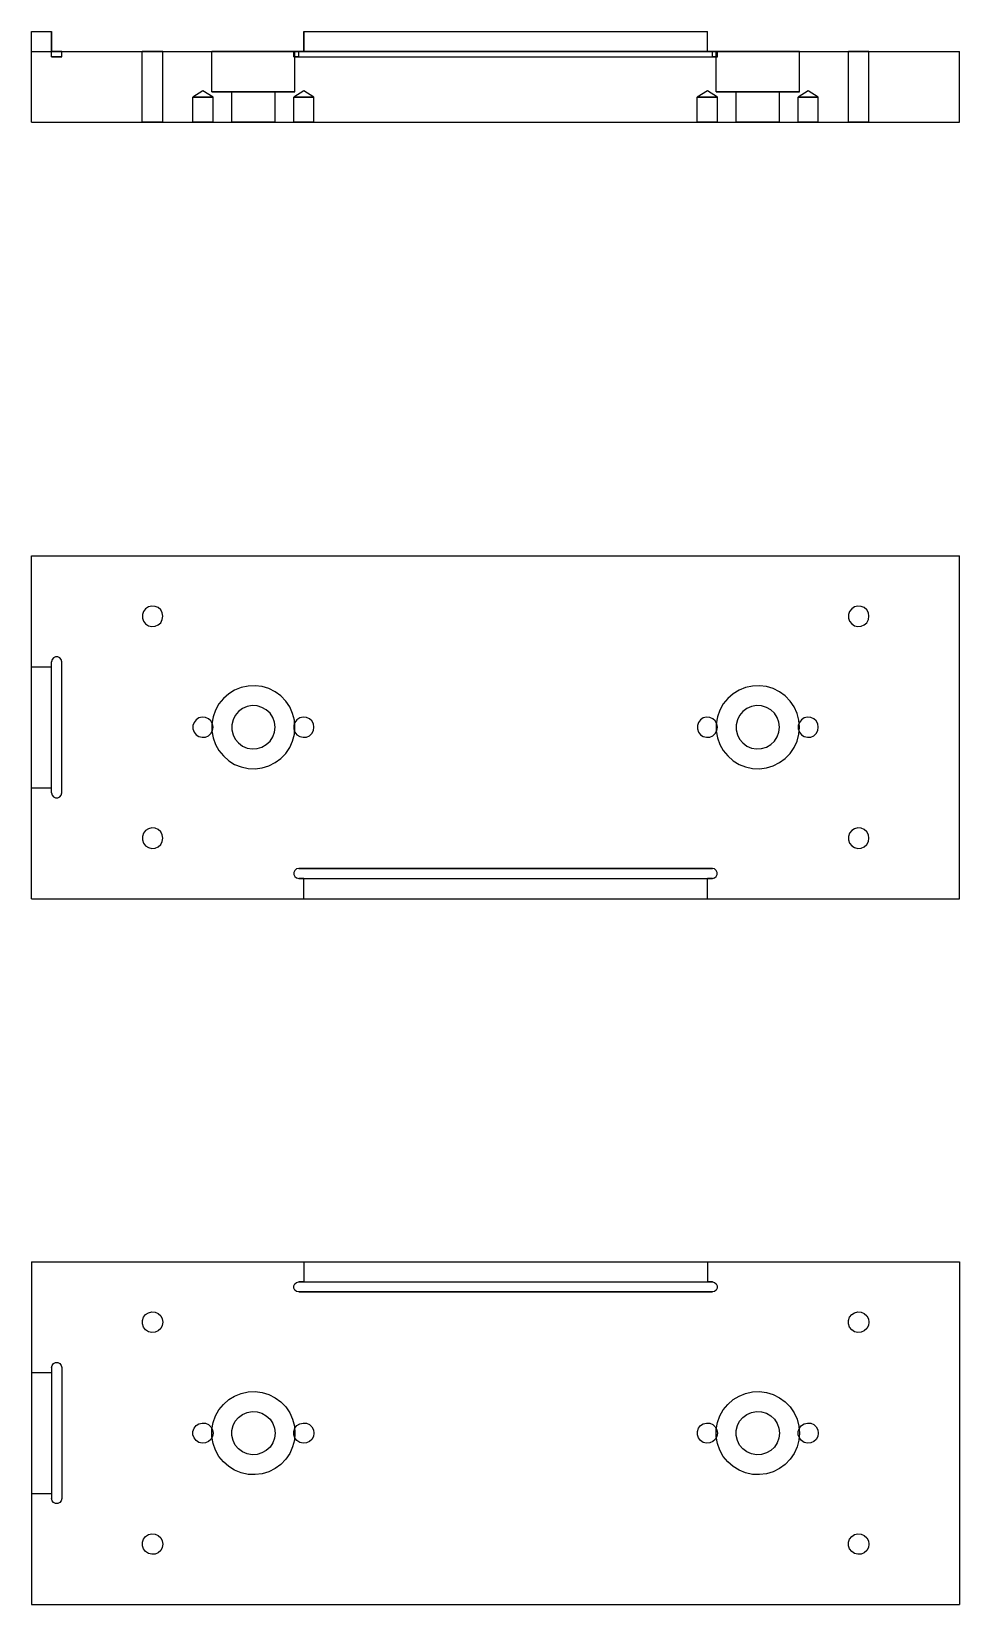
# Model space of a CAD drawing. Header units: millimetres. Extents: x -47 to 45, y -87 to 69.
import ezdxf

# ---------------------------------------------------------------- set-up
doc = ezdxf.new("R2010")
doc.units = ezdxf.units.MM
doc.layers.add('HIDDEN', color=7, linetype='Continuous')
doc.layers.add('VISIBLE', color=7, linetype='Continuous')

msp = doc.modelspace()

# ---------------------------------------------------------------- linework, layer by layer
at = {"layer": 'HIDDEN'}
for points in [[(-47, 67), (-47, 69)], [(-47, 69), (-45, 69)], [(-45, 69), (-45, 67)], [(-20, 69), (-20, 67)], [(-20, 69), (20, 69)], [(20, 67), (20, 69)], [(-47, 60), (-47, 67)], [(-47, 67), (45, 67)], [(-47, 67), (-45, 67)], [(-47, 67), (-45, 67)], [(-44, 67), (-44.01, 67), (-44.05, 67), (-44.11, 67), (-44.19, 67), (-44.28, 67), (-44.39, 67), (-44.5, 67), (-44.61, 67), (-44.72, 67), (-44.81, 67), (-44.89, 67), (-44.95, 67), (-44.99, 67), (-45, 67)], [(-45, 67), (-44.99, 67), (-44.95, 67), (-44.89, 67), (-44.81, 67), (-44.72, 67), (-44.61, 67), (-44.5, 67), (-44.39, 67), (-44.28, 67), (-44.19, 67), (-44.11, 67), (-44.05, 67), (-44.01, 67), (-44, 67)], [(-45, 66.5), (-45, 67)], [(-45, 66.5), (-45, 67)], [(-44, 66.5), (-44.01, 66.5), (-44.05, 66.5), (-44.11, 66.5), (-44.19, 66.5), (-44.28, 66.5), (-44.39, 66.5), (-44.5, 66.5), (-44.61, 66.5), (-44.72, 66.5), (-44.81, 66.5), (-44.89, 66.5), (-44.95, 66.5), (-44.99, 66.5), (-45, 66.5)], [(-45, 66.5), (-44.99, 66.5), (-44.95, 66.5), (-44.89, 66.5), (-44.81, 66.5), (-44.72, 66.5), (-44.61, 66.5), (-44.5, 66.5), (-44.39, 66.5), (-44.28, 66.5), (-44.19, 66.5), (-44.11, 66.5), (-44.05, 66.5), (-44.01, 66.5), (-44, 66.5)], [(-44, 66.5), (-44, 67)], [(-44, 66.5), (-44, 67)], [(-33.98, 67), (-34, 67), (-34.08, 67), (-34.2, 67), (-34.36, 67), (-34.56, 67), (-34.77, 67), (-35, 67), (-35.23, 67), (-35.44, 67), (-35.64, 67), (-35.8, 67), (-35.92, 67), (-36, 67), (-36.02, 67)], [(-36.02, 67), (-36, 67), (-35.92, 67), (-35.8, 67), (-35.64, 67), (-35.44, 67), (-35.23, 67), (-35, 67), (-34.77, 67), (-34.56, 67), (-34.36, 67), (-34.2, 67), (-34.08, 67), (-34, 67), (-33.98, 67)], [(-33.98, 67), (-34, 67), (-34.08, 67), (-34.2, 67), (-34.36, 67), (-34.56, 67), (-34.77, 67), (-35, 67), (-35.23, 67), (-35.44, 67), (-35.64, 67), (-35.8, 67), (-35.92, 67), (-36, 67), (-36.02, 67)], [(-36.02, 67), (-36, 67), (-35.92, 67), (-35.8, 67), (-35.64, 67), (-35.44, 67), (-35.23, 67), (-35, 67), (-34.77, 67), (-34.56, 67), (-34.36, 67), (-34.2, 67), (-34.08, 67), (-34, 67), (-33.98, 67)], [(-36.02, 60), (-36.02, 67)], [(-36.02, 60), (-36.02, 67)], [(-33.98, 60), (-33.98, 67)], [(-33.98, 60), (-33.98, 67)], [(-20.88, 67), (-20.98, 67), (-21.28, 67), (-21.77, 67), (-22.43, 67), (-23.21, 67), (-24.08, 67), (-25, 67), (-25.92, 67), (-26.79, 67), (-27.57, 67), (-28.23, 67), (-28.72, 67), (-29.02, 67), (-29.12, 67)], [(-29.12, 67), (-29.02, 67), (-28.72, 67), (-28.23, 67), (-27.57, 67), (-26.79, 67), (-25.92, 67), (-25, 67), (-24.08, 67), (-23.21, 67), (-22.43, 67), (-21.77, 67), (-21.28, 67), (-20.98, 67), (-20.88, 67)], [(-29.12, 63), (-29.12, 67)], [(-20.5, 67), (-20.56, 67), (-20.61, 67), (-20.67, 67), (-20.72, 67), (-20.77, 67), (-20.81, 67), (-20.85, 67), (-20.89, 67), (-20.92, 67), (-20.95, 67), (-20.97, 67), (-20.99, 67), (-21, 67), (-21, 67)], [(-21, 67), (-21, 67), (-20.99, 67), (-20.97, 67), (-20.95, 67), (-20.92, 67), (-20.89, 67), (-20.85, 67), (-20.81, 67), (-20.77, 67), (-20.72, 67), (-20.67, 67), (-20.61, 67), (-20.56, 67), (-20.5, 67)], [(-21, 66.5), (-21, 67)], [(-20.5, 66.5), (-20.56, 66.5), (-20.61, 66.5), (-20.67, 66.5), (-20.72, 66.5), (-20.77, 66.5), (-20.81, 66.5), (-20.85, 66.5), (-20.89, 66.5), (-20.92, 66.5), (-20.95, 66.5), (-20.97, 66.5), (-20.99, 66.5), (-21, 66.5), (-21, 66.5)], [(-21, 66.5), (-21, 66.5), (-20.99, 66.5), (-20.97, 66.5), (-20.95, 66.5), (-20.92, 66.5), (-20.89, 66.5), (-20.85, 66.5), (-20.81, 66.5), (-20.77, 66.5), (-20.72, 66.5), (-20.67, 66.5), (-20.61, 66.5), (-20.56, 66.5), (-20.5, 66.5)], [(-20.88, 63), (-20.88, 67)], [(-20, 67), (-20.5, 67)], [(-20.5, 66.5), (-20.5, 67)], [(-20.5, 66.5), (-20.5, 67)], [(-20.5, 66.5), (20.5, 66.5)], [(-20.5, 66.5), (20.5, 66.5)], [(20, 67), (-20, 67)], [(20.5, 67), (20, 67)], [(20.5, 67), (20.56, 67), (20.61, 67), (20.67, 67), (20.72, 67), (20.77, 67), (20.81, 67), (20.85, 67), (20.89, 67), (20.92, 67), (20.95, 67), (20.97, 67), (20.99, 67), (21, 67), (21, 67)], [(21, 67), (21, 67), (20.99, 67), (20.97, 67), (20.95, 67), (20.92, 67), (20.89, 67), (20.85, 67), (20.81, 67), (20.77, 67), (20.72, 67), (20.67, 67), (20.61, 67), (20.56, 67), (20.5, 67)], [(20.5, 66.5), (20.5, 67)], [(20.5, 66.5), (20.5, 67)], [(20.5, 66.5), (20.56, 66.5), (20.61, 66.5), (20.67, 66.5), (20.72, 66.5), (20.77, 66.5), (20.81, 66.5), (20.85, 66.5), (20.89, 66.5), (20.92, 66.5), (20.95, 66.5), (20.97, 66.5), (20.99, 66.5), (21, 66.5), (21, 66.5)], [(21, 66.5), (21, 66.5), (20.99, 66.5), (20.97, 66.5), (20.95, 66.5), (20.92, 66.5), (20.89, 66.5), (20.85, 66.5), (20.81, 66.5), (20.77, 66.5), (20.72, 66.5), (20.67, 66.5), (20.61, 66.5), (20.56, 66.5), (20.5, 66.5)], [(29.12, 67), (29.02, 67), (28.72, 67), (28.23, 67), (27.57, 67), (26.79, 67), (25.92, 67), (25, 67), (24.08, 67), (23.21, 67), (22.43, 67), (21.77, 67), (21.28, 67), (20.98, 67), (20.88, 67)], [(20.88, 67), (20.98, 67), (21.28, 67), (21.77, 67), (22.43, 67), (23.21, 67), (24.08, 67), (25, 67), (25.92, 67), (26.79, 67), (27.57, 67), (28.23, 67), (28.72, 67), (29.02, 67), (29.12, 67)], [(20.88, 63), (20.88, 67)], [(21, 66.5), (21, 67)], [(29.12, 63), (29.12, 67)], [(36.02, 67), (36, 67), (35.92, 67), (35.8, 67), (35.64, 67), (35.44, 67), (35.23, 67), (35, 67), (34.77, 67), (34.56, 67), (34.36, 67), (34.2, 67), (34.08, 67), (34, 67), (33.98, 67)], [(33.98, 67), (34, 67), (34.08, 67), (34.2, 67), (34.36, 67), (34.56, 67), (34.77, 67), (35, 67), (35.23, 67), (35.44, 67), (35.64, 67), (35.8, 67), (35.92, 67), (36, 67), (36.02, 67)], [(36.02, 67), (36, 67), (35.92, 67), (35.8, 67), (35.64, 67), (35.44, 67), (35.23, 67), (35, 67), (34.77, 67), (34.56, 67), (34.36, 67), (34.2, 67), (34.08, 67), (34, 67), (33.98, 67)], [(33.98, 67), (34, 67), (34.08, 67), (34.2, 67), (34.36, 67), (34.56, 67), (34.77, 67), (35, 67), (35.23, 67), (35.44, 67), (35.64, 67), (35.8, 67), (35.92, 67), (36, 67), (36.02, 67)], [(33.98, 60), (33.98, 67)], [(33.98, 60), (33.98, 67)], [(36.02, 60), (36.02, 67)], [(36.02, 60), (36.02, 67)], [(45, 60), (45, 67)], [(-30, 63.1), (-31, 62.5)], [(-29, 62.5), (-29.02, 62.5), (-29.09, 62.5), (-29.21, 62.5), (-29.37, 62.5), (-29.56, 62.5), (-29.78, 62.5), (-30, 62.5), (-30.22, 62.5), (-30.44, 62.5), (-30.63, 62.5), (-30.79, 62.5), (-30.91, 62.5), (-30.98, 62.5), (-31, 62.5)], [(-31, 62.5), (-30.98, 62.5), (-30.91, 62.5), (-30.79, 62.5), (-30.63, 62.5), (-30.44, 62.5), (-30.22, 62.5), (-30, 62.5), (-29.78, 62.5), (-29.56, 62.5), (-29.37, 62.5), (-29.21, 62.5), (-29.09, 62.5), (-29.02, 62.5), (-29, 62.5)], [(-31, 60), (-31, 62.5)], [(-29, 62.5), (-30, 63.1)], [(-20.88, 63), (-20.98, 63), (-21.28, 63), (-21.77, 63), (-22.43, 63), (-23.21, 63), (-24.08, 63), (-25, 63), (-25.92, 63), (-26.79, 63), (-27.57, 63), (-28.23, 63), (-28.72, 63), (-29.02, 63), (-29.12, 63)], [(-29.12, 63), (-29.02, 63), (-28.72, 63), (-28.23, 63), (-27.57, 63), (-26.79, 63), (-25.92, 63), (-25, 63), (-24.08, 63), (-23.21, 63), (-22.43, 63), (-21.77, 63), (-21.28, 63), (-20.98, 63), (-20.88, 63)], [(-29, 60), (-29, 62.5)], [(-22.85, 63), (-22.9, 63), (-23.06, 63), (-23.32, 63), (-23.66, 63), (-24.07, 63), (-24.52, 63), (-25, 63), (-25.48, 63), (-25.93, 63), (-26.34, 63), (-26.68, 63), (-26.94, 63), (-27.1, 63), (-27.15, 63)], [(-27.15, 63), (-27.1, 63), (-26.94, 63), (-26.68, 63), (-26.34, 63), (-25.93, 63), (-25.48, 63), (-25, 63), (-24.52, 63), (-24.07, 63), (-23.66, 63), (-23.32, 63), (-23.06, 63), (-22.9, 63), (-22.85, 63)], [(-27.15, 60), (-27.15, 63)], [(-22.85, 60), (-22.85, 63)], [(-20, 63.1), (-21, 62.5)], [(-19, 62.5), (-19.02, 62.5), (-19.09, 62.5), (-19.21, 62.5), (-19.37, 62.5), (-19.56, 62.5), (-19.78, 62.5), (-20, 62.5), (-20.22, 62.5), (-20.44, 62.5), (-20.63, 62.5), (-20.79, 62.5), (-20.91, 62.5), (-20.98, 62.5), (-21, 62.5)], [(-21, 62.5), (-20.98, 62.5), (-20.91, 62.5), (-20.79, 62.5), (-20.63, 62.5), (-20.44, 62.5), (-20.22, 62.5), (-20, 62.5), (-19.78, 62.5), (-19.56, 62.5), (-19.37, 62.5), (-19.21, 62.5), (-19.09, 62.5), (-19.02, 62.5), (-19, 62.5)], [(-21, 60), (-21, 62.5)], [(-19, 62.5), (-20, 63.1)], [(-19, 60), (-19, 62.5)], [(20, 63.1), (19, 62.5)], [(21, 62.5), (20.98, 62.5), (20.91, 62.5), (20.79, 62.5), (20.63, 62.5), (20.44, 62.5), (20.22, 62.5), (20, 62.5), (19.78, 62.5), (19.56, 62.5), (19.37, 62.5), (19.21, 62.5), (19.09, 62.5), (19.02, 62.5), (19, 62.5)], [(19, 62.5), (19.02, 62.5), (19.09, 62.5), (19.21, 62.5), (19.37, 62.5), (19.56, 62.5), (19.78, 62.5), (20, 62.5), (20.22, 62.5), (20.44, 62.5), (20.63, 62.5), (20.79, 62.5), (20.91, 62.5), (20.98, 62.5), (21, 62.5)], [(19, 60), (19, 62.5)], [(21, 62.5), (20, 63.1)], [(29.12, 63), (29.02, 63), (28.72, 63), (28.23, 63), (27.57, 63), (26.79, 63), (25.92, 63), (25, 63), (24.08, 63), (23.21, 63), (22.43, 63), (21.77, 63), (21.28, 63), (20.98, 63), (20.88, 63)], [(20.88, 63), (20.98, 63), (21.28, 63), (21.77, 63), (22.43, 63), (23.21, 63), (24.08, 63), (25, 63), (25.92, 63), (26.79, 63), (27.57, 63), (28.23, 63), (28.72, 63), (29.02, 63), (29.12, 63)], [(21, 60), (21, 62.5)], [(27.15, 63), (27.1, 63), (26.94, 63), (26.68, 63), (26.34, 63), (25.93, 63), (25.48, 63), (25, 63), (24.52, 63), (24.07, 63), (23.66, 63), (23.32, 63), (23.06, 63), (22.9, 63), (22.85, 63)], [(22.85, 63), (22.9, 63), (23.06, 63), (23.32, 63), (23.66, 63), (24.07, 63), (24.52, 63), (25, 63), (25.48, 63), (25.93, 63), (26.34, 63), (26.68, 63), (26.94, 63), (27.1, 63), (27.15, 63)], [(22.85, 60), (22.85, 63)], [(27.15, 60), (27.15, 63)], [(30, 63.1), (29, 62.5)], [(31, 62.5), (30.98, 62.5), (30.91, 62.5), (30.79, 62.5), (30.63, 62.5), (30.44, 62.5), (30.22, 62.5), (30, 62.5), (29.78, 62.5), (29.56, 62.5), (29.37, 62.5), (29.21, 62.5), (29.09, 62.5), (29.02, 62.5), (29, 62.5)], [(29, 62.5), (29.02, 62.5), (29.09, 62.5), (29.21, 62.5), (29.37, 62.5), (29.56, 62.5), (29.78, 62.5), (30, 62.5), (30.22, 62.5), (30.44, 62.5), (30.63, 62.5), (30.79, 62.5), (30.91, 62.5), (30.98, 62.5), (31, 62.5)], [(29, 60), (29, 62.5)], [(31, 62.5), (30, 63.1)], [(31, 60), (31, 62.5)], [(-47, 60), (45, 60)], [(-33.98, 60), (-34, 60), (-34.08, 60), (-34.2, 60), (-34.36, 60), (-34.56, 60), (-34.77, 60), (-35, 60), (-35.23, 60), (-35.44, 60), (-35.64, 60), (-35.8, 60), (-35.92, 60), (-36, 60), (-36.02, 60)], [(-36.02, 60), (-36, 60), (-35.92, 60), (-35.8, 60), (-35.64, 60), (-35.44, 60), (-35.23, 60), (-35, 60), (-34.77, 60), (-34.56, 60), (-34.36, 60), (-34.2, 60), (-34.08, 60), (-34, 60), (-33.98, 60)], [(-33.98, 60), (-34, 60), (-34.08, 60), (-34.2, 60), (-34.36, 60), (-34.56, 60), (-34.77, 60), (-35, 60), (-35.23, 60), (-35.44, 60), (-35.64, 60), (-35.8, 60), (-35.92, 60), (-36, 60), (-36.02, 60)], [(-36.02, 60), (-36, 60), (-35.92, 60), (-35.8, 60), (-35.64, 60), (-35.44, 60), (-35.23, 60), (-35, 60), (-34.77, 60), (-34.56, 60), (-34.36, 60), (-34.2, 60), (-34.08, 60), (-34, 60), (-33.98, 60)], [(-29, 60), (-29.02, 60), (-29.09, 60), (-29.21, 60), (-29.37, 60), (-29.56, 60), (-29.78, 60), (-30, 60), (-30.22, 60), (-30.44, 60), (-30.63, 60), (-30.79, 60), (-30.91, 60), (-30.98, 60), (-31, 60)], [(-31, 60), (-30.98, 60), (-30.91, 60), (-30.79, 60), (-30.63, 60), (-30.44, 60), (-30.22, 60), (-30, 60), (-29.78, 60), (-29.56, 60), (-29.37, 60), (-29.21, 60), (-29.09, 60), (-29.02, 60), (-29, 60)], [(-22.85, 60), (-22.9, 60), (-23.06, 60), (-23.32, 60), (-23.66, 60), (-24.07, 60), (-24.52, 60), (-25, 60), (-25.48, 60), (-25.93, 60), (-26.34, 60), (-26.68, 60), (-26.94, 60), (-27.1, 60), (-27.15, 60)], [(-27.15, 60), (-27.1, 60), (-26.94, 60), (-26.68, 60), (-26.34, 60), (-25.93, 60), (-25.48, 60), (-25, 60), (-24.52, 60), (-24.07, 60), (-23.66, 60), (-23.32, 60), (-23.06, 60), (-22.9, 60), (-22.85, 60)], [(-19, 60), (-19.02, 60), (-19.09, 60), (-19.21, 60), (-19.37, 60), (-19.56, 60), (-19.78, 60), (-20, 60), (-20.22, 60), (-20.44, 60), (-20.63, 60), (-20.79, 60), (-20.91, 60), (-20.98, 60), (-21, 60)], [(-21, 60), (-20.98, 60), (-20.91, 60), (-20.79, 60), (-20.63, 60), (-20.44, 60), (-20.22, 60), (-20, 60), (-19.78, 60), (-19.56, 60), (-19.37, 60), (-19.21, 60), (-19.09, 60), (-19.02, 60), (-19, 60)], [(21, 60), (20.98, 60), (20.91, 60), (20.79, 60), (20.63, 60), (20.44, 60), (20.22, 60), (20, 60), (19.78, 60), (19.56, 60), (19.37, 60), (19.21, 60), (19.09, 60), (19.02, 60), (19, 60)], [(19, 60), (19.02, 60), (19.09, 60), (19.21, 60), (19.37, 60), (19.56, 60), (19.78, 60), (20, 60), (20.22, 60), (20.44, 60), (20.63, 60), (20.79, 60), (20.91, 60), (20.98, 60), (21, 60)], [(27.15, 60), (27.1, 60), (26.94, 60), (26.68, 60), (26.34, 60), (25.93, 60), (25.48, 60), (25, 60), (24.52, 60), (24.07, 60), (23.66, 60), (23.32, 60), (23.06, 60), (22.9, 60), (22.85, 60)], [(22.85, 60), (22.9, 60), (23.06, 60), (23.32, 60), (23.66, 60), (24.07, 60), (24.52, 60), (25, 60), (25.48, 60), (25.93, 60), (26.34, 60), (26.68, 60), (26.94, 60), (27.1, 60), (27.15, 60)], [(31, 60), (30.98, 60), (30.91, 60), (30.79, 60), (30.63, 60), (30.44, 60), (30.22, 60), (30, 60), (29.78, 60), (29.56, 60), (29.37, 60), (29.21, 60), (29.09, 60), (29.02, 60), (29, 60)], [(29, 60), (29.02, 60), (29.09, 60), (29.21, 60), (29.37, 60), (29.56, 60), (29.78, 60), (30, 60), (30.22, 60), (30.44, 60), (30.63, 60), (30.79, 60), (30.91, 60), (30.98, 60), (31, 60)], [(36.02, 60), (36, 60), (35.92, 60), (35.8, 60), (35.64, 60), (35.44, 60), (35.23, 60), (35, 60), (34.77, 60), (34.56, 60), (34.36, 60), (34.2, 60), (34.08, 60), (34, 60), (33.98, 60)], [(33.98, 60), (34, 60), (34.08, 60), (34.2, 60), (34.36, 60), (34.56, 60), (34.77, 60), (35, 60), (35.23, 60), (35.44, 60), (35.64, 60), (35.8, 60), (35.92, 60), (36, 60), (36.02, 60)], [(36.02, 60), (36, 60), (35.92, 60), (35.8, 60), (35.64, 60), (35.44, 60), (35.23, 60), (35, 60), (34.77, 60), (34.56, 60), (34.36, 60), (34.2, 60), (34.08, 60), (34, 60), (33.98, 60)], [(33.98, 60), (34, 60), (34.08, 60), (34.2, 60), (34.36, 60), (34.56, 60), (34.77, 60), (35, 60), (35.23, 60), (35.44, 60), (35.64, 60), (35.8, 60), (35.92, 60), (36, 60), (36.02, 60)], [(-47, -17), (-47, 17)], [(-47, 17), (45, 17)], [(45, -17), (45, 17)], [(-33.98, 11), (-34.03, 11.33), (-34.19, 11.63), (-34.44, 11.86), (-34.75, 11.99), (-35.08, 12.02), (-35.41, 11.94), (-35.69, 11.75), (-35.9, 11.49), (-36.01, 11.17), (-36.01, 10.83), (-35.9, 10.51), (-35.69, 10.25), (-35.41, 10.06), (-35.08, 9.98), (-34.75, 10.01), (-34.44, 10.14), (-34.19, 10.37), (-34.03, 10.67), (-33.98, 11)], [(36.02, 11), (35.97, 11.33), (35.81, 11.63), (35.56, 11.86), (35.25, 11.99), (34.92, 12.02), (34.59, 11.94), (34.31, 11.75), (34.1, 11.49), (33.99, 11.17), (33.99, 10.83), (34.1, 10.51), (34.31, 10.25), (34.59, 10.06), (34.92, 9.98), (35.25, 10.01), (35.56, 10.14), (35.81, 10.37), (35.97, 10.67), (36.02, 11)], [(-44, 6.5), (-44.05, 6.72), (-44.19, 6.89), (-44.39, 6.99), (-44.61, 6.99), (-44.81, 6.89), (-44.95, 6.72), (-45, 6.5)], [(-45, -6.5), (-45, 6.5)], [(-44, -6.5), (-44, 6.5)], [(-47, 6), (-45, 6)], [(-20.88, 0), (-20.93, 0.7), (-21.11, 1.37), (-21.4, 2.01), (-21.79, 2.59), (-22.27, 3.1), (-22.84, 3.51), (-23.46, 3.83), (-24.13, 4.03), (-24.82, 4.12), (-25.52, 4.09), (-26.21, 3.94), (-26.86, 3.68), (-27.45, 3.32), (-27.98, 2.85), (-28.42, 2.31), (-28.76, 1.7), (-28.99, 1.04), (-29.11, 0.35), (-29.11, -0.35), (-28.99, -1.04), (-28.76, -1.7), (-28.42, -2.31), (-27.98, -2.85), (-27.45, -3.32), (-26.86, -3.68), (-26.21, -3.94), (-25.52, -4.09), (-24.82, -4.12), (-24.13, -4.03), (-23.46, -3.83), (-22.84, -3.51), (-22.27, -3.1), (-21.79, -2.59), (-21.4, -2.01), (-21.11, -1.37), (-20.93, -0.7), (-20.88, 0)], [(29.12, 0), (29.07, 0.7), (28.89, 1.37), (28.6, 2.01), (28.21, 2.59), (27.73, 3.1), (27.16, 3.51), (26.54, 3.83), (25.87, 4.03), (25.18, 4.12), (24.48, 4.09), (23.79, 3.94), (23.14, 3.68), (22.55, 3.32), (22.02, 2.85), (21.58, 2.31), (21.24, 1.7), (21.01, 1.04), (20.89, 0.35), (20.89, -0.35), (21.01, -1.04), (21.24, -1.7), (21.58, -2.31), (22.02, -2.85), (22.55, -3.32), (23.14, -3.68), (23.79, -3.94), (24.48, -4.09), (25.18, -4.12), (25.87, -4.03), (26.54, -3.83), (27.16, -3.51), (27.73, -3.1), (28.21, -2.59), (28.6, -2.01), (28.89, -1.37), (29.07, -0.7), (29.12, 0)], [(-22.85, 0), (-22.91, 0.5), (-23.08, 0.96), (-23.35, 1.38), (-23.72, 1.72), (-24.15, 1.97), (-24.63, 2.12), (-25.13, 2.15), (-25.62, 2.06), (-26.07, 1.86), (-26.48, 1.56), (-26.8, 1.18), (-27.02, 0.74), (-27.14, 0.25), (-27.14, -0.25), (-27.02, -0.74), (-26.8, -1.18), (-26.48, -1.56), (-26.07, -1.86), (-25.62, -2.06), (-25.13, -2.15), (-24.63, -2.12), (-24.15, -1.97), (-23.72, -1.72), (-23.35, -1.38), (-23.08, -0.96), (-22.91, -0.5), (-22.85, 0)], [(27.15, 0), (27.09, 0.5), (26.92, 0.96), (26.65, 1.38), (26.28, 1.72), (25.85, 1.97), (25.37, 2.12), (24.87, 2.15), (24.38, 2.06), (23.93, 1.86), (23.52, 1.56), (23.2, 1.18), (22.98, 0.74), (22.86, 0.25), (22.86, -0.25), (22.98, -0.74), (23.2, -1.18), (23.52, -1.56), (23.93, -1.86), (24.38, -2.06), (24.87, -2.15), (25.37, -2.12), (25.85, -1.97), (26.28, -1.72), (26.65, -1.38), (26.92, -0.96), (27.09, -0.5), (27.15, 0)], [(-29, 0), (-29.05, 0.33), (-29.21, 0.62), (-29.45, 0.84), (-29.75, 0.97), (-30.08, 1), (-30.4, 0.92), (-30.68, 0.74), (-30.88, 0.48), (-30.99, 0.17), (-30.99, -0.17), (-30.88, -0.48), (-30.68, -0.74), (-30.4, -0.92), (-30.08, -1), (-29.75, -0.97), (-29.45, -0.84), (-29.21, -0.62), (-29.05, -0.33), (-29, 0)], [(-29, 0), (-29.05, 0.33), (-29.21, 0.62), (-29.45, 0.84), (-29.75, 0.97), (-30.08, 1), (-30.4, 0.92), (-30.68, 0.74), (-30.88, 0.48), (-30.99, 0.17), (-30.99, -0.17), (-30.88, -0.48), (-30.68, -0.74), (-30.4, -0.92), (-30.08, -1), (-29.75, -0.97), (-29.45, -0.84), (-29.21, -0.62), (-29.05, -0.33), (-29, 0)], [(-19, 0), (-19.05, 0.33), (-19.21, 0.62), (-19.45, 0.84), (-19.75, 0.97), (-20.08, 1), (-20.4, 0.92), (-20.68, 0.74), (-20.88, 0.48), (-20.99, 0.17), (-20.99, -0.17), (-20.88, -0.48), (-20.68, -0.74), (-20.4, -0.92), (-20.08, -1), (-19.75, -0.97), (-19.45, -0.84), (-19.21, -0.62), (-19.05, -0.33), (-19, 0)], [(-19, 0), (-19.05, 0.33), (-19.21, 0.62), (-19.45, 0.84), (-19.75, 0.97), (-20.08, 1), (-20.4, 0.92), (-20.68, 0.74), (-20.88, 0.48), (-20.99, 0.17), (-20.99, -0.17), (-20.88, -0.48), (-20.68, -0.74), (-20.4, -0.92), (-20.08, -1), (-19.75, -0.97), (-19.45, -0.84), (-19.21, -0.62), (-19.05, -0.33), (-19, 0)], [(21, 0), (20.95, 0.33), (20.79, 0.62), (20.55, 0.84), (20.25, 0.97), (19.92, 1), (19.6, 0.92), (19.32, 0.74), (19.12, 0.48), (19.01, 0.17), (19.01, -0.17), (19.12, -0.48), (19.32, -0.74), (19.6, -0.92), (19.92, -1), (20.25, -0.97), (20.55, -0.84), (20.79, -0.62), (20.95, -0.33), (21, 0)], [(21, 0), (20.95, 0.33), (20.79, 0.62), (20.55, 0.84), (20.25, 0.97), (19.92, 1), (19.6, 0.92), (19.32, 0.74), (19.12, 0.48), (19.01, 0.17), (19.01, -0.17), (19.12, -0.48), (19.32, -0.74), (19.6, -0.92), (19.92, -1), (20.25, -0.97), (20.55, -0.84), (20.79, -0.62), (20.95, -0.33), (21, 0)], [(31, 0), (30.95, 0.33), (30.79, 0.62), (30.55, 0.84), (30.25, 0.97), (29.92, 1), (29.6, 0.92), (29.32, 0.74), (29.12, 0.48), (29.01, 0.17), (29.01, -0.17), (29.12, -0.48), (29.32, -0.74), (29.6, -0.92), (29.92, -1), (30.25, -0.97), (30.55, -0.84), (30.79, -0.62), (30.95, -0.33), (31, 0)], [(31, 0), (30.95, 0.33), (30.79, 0.62), (30.55, 0.84), (30.25, 0.97), (29.92, 1), (29.6, 0.92), (29.32, 0.74), (29.12, 0.48), (29.01, 0.17), (29.01, -0.17), (29.12, -0.48), (29.32, -0.74), (29.6, -0.92), (29.92, -1), (30.25, -0.97), (30.55, -0.84), (30.79, -0.62), (30.95, -0.33), (31, 0)], [(-47, -6), (-45, -6)], [(-45, -6.5), (-44.95, -6.72), (-44.81, -6.89), (-44.61, -6.99), (-44.39, -6.99), (-44.19, -6.89), (-44.05, -6.72), (-44, -6.5)], [(-33.98, -11), (-34.03, -10.67), (-34.19, -10.37), (-34.44, -10.14), (-34.75, -10.01), (-35.08, -9.98), (-35.41, -10.06), (-35.69, -10.25), (-35.9, -10.51), (-36.01, -10.83), (-36.01, -11.17), (-35.9, -11.49), (-35.69, -11.75), (-35.41, -11.94), (-35.08, -12.02), (-34.75, -11.99), (-34.44, -11.86), (-34.19, -11.63), (-34.03, -11.33), (-33.98, -11)], [(36.02, -11), (35.97, -10.67), (35.81, -10.37), (35.56, -10.14), (35.25, -10.01), (34.92, -9.98), (34.59, -10.06), (34.31, -10.25), (34.1, -10.51), (33.99, -10.83), (33.99, -11.17), (34.1, -11.49), (34.31, -11.75), (34.59, -11.94), (34.92, -12.02), (35.25, -11.99), (35.56, -11.86), (35.81, -11.63), (35.97, -11.33), (36.02, -11)], [(-20.5, -14), (-20.72, -14.05), (-20.89, -14.19), (-20.99, -14.39), (-20.99, -14.61), (-20.89, -14.81), (-20.72, -14.95), (-20.5, -15)], [(-20.5, -14), (20.5, -14)], [(20.5, -15), (20.72, -14.95), (20.89, -14.81), (20.99, -14.61), (20.99, -14.39), (20.89, -14.19), (20.72, -14.05), (20.5, -14)], [(-20.5, -15), (20.5, -15)], [(-20, -17), (-20, -15)], [(20, -17), (20, -15)], [(-47, -17), (45, -17)], [(-47, -53), (-47, -64)], [(-47, -53), (-20, -53)], [(-20, -53), (20, -53)], [(-20, -53), (-20, -55)], [(-20, -53), (-20, -55)], [(20, -53), (45, -53)], [(20, -53), (20, -55)], [(20, -53), (20, -55)], [(45, -53), (45, -87)], [(-20.5, -56), (-20.72, -55.95), (-20.89, -55.81), (-20.99, -55.61), (-20.99, -55.39), (-20.89, -55.19), (-20.72, -55.05), (-20.5, -55)], [(-20.5, -56), (-20.72, -55.95), (-20.89, -55.81), (-20.99, -55.61), (-20.99, -55.39), (-20.89, -55.19), (-20.72, -55.05), (-20.5, -55)], [(-20, -55), (-20.5, -55)], [(-20.5, -55), (20.5, -55)], [(20.5, -56), (-20.5, -56)], [(-20.5, -56), (20.5, -56)], [(-20, -55), (20, -55)], [(20.5, -55), (20, -55)], [(20.5, -55), (20.72, -55.05), (20.89, -55.19), (20.99, -55.39), (20.99, -55.61), (20.89, -55.81), (20.72, -55.95), (20.5, -56)], [(20.5, -55), (20.72, -55.05), (20.89, -55.19), (20.99, -55.39), (20.99, -55.61), (20.89, -55.81), (20.72, -55.95), (20.5, -56)], [(-33.98, -59), (-34.03, -59.33), (-34.19, -59.63), (-34.44, -59.86), (-34.75, -59.99), (-35.08, -60.02), (-35.41, -59.94), (-35.69, -59.75), (-35.9, -59.49), (-36.01, -59.17), (-36.01, -58.83), (-35.9, -58.51), (-35.69, -58.25), (-35.41, -58.06), (-35.08, -57.98), (-34.75, -58.01), (-34.44, -58.14), (-34.19, -58.37), (-34.03, -58.67), (-33.98, -59)], [(36.02, -59), (35.97, -59.33), (35.81, -59.63), (35.56, -59.86), (35.25, -59.99), (34.92, -60.02), (34.59, -59.94), (34.31, -59.75), (34.1, -59.49), (33.99, -59.17), (33.99, -58.83), (34.1, -58.51), (34.31, -58.25), (34.59, -58.06), (34.92, -57.98), (35.25, -58.01), (35.56, -58.14), (35.81, -58.37), (35.97, -58.67), (36.02, -59)], [(-45, -63.5), (-44.95, -63.28), (-44.81, -63.11), (-44.61, -63.01), (-44.39, -63.01), (-44.19, -63.11), (-44.05, -63.28), (-44, -63.5)], [(-45, -63.5), (-44.95, -63.28), (-44.81, -63.11), (-44.61, -63.01), (-44.39, -63.01), (-44.19, -63.11), (-44.05, -63.28), (-44, -63.5)], [(-45, -63.5), (-45, -64)], [(-45, -63.5), (-45, -76.5)], [(-44, -63.5), (-44, -76.5)], [(-44, -63.5), (-44, -76.5)], [(-47, -64), (-47, -76)], [(-47, -64), (-45, -64)], [(-47, -64), (-45, -64)], [(-45, -64), (-45, -76)], [(-20.88, -70), (-20.93, -70.7), (-21.11, -71.37), (-21.4, -72.01), (-21.79, -72.59), (-22.27, -73.1), (-22.84, -73.51), (-23.46, -73.83), (-24.13, -74.03), (-24.82, -74.12), (-25.52, -74.09), (-26.21, -73.94), (-26.86, -73.68), (-27.45, -73.32), (-27.98, -72.85), (-28.42, -72.31), (-28.76, -71.7), (-28.99, -71.04), (-29.11, -70.35), (-29.11, -69.65), (-28.99, -68.96), (-28.76, -68.3), (-28.42, -67.69), (-27.98, -67.15), (-27.45, -66.68), (-26.86, -66.32), (-26.21, -66.06), (-25.52, -65.91), (-24.82, -65.88), (-24.13, -65.97), (-23.46, -66.17), (-22.84, -66.49), (-22.27, -66.9), (-21.79, -67.41), (-21.4, -67.99), (-21.11, -68.63), (-20.93, -69.3), (-20.88, -70)], [(-20.88, -70), (-20.93, -70.7), (-21.11, -71.37), (-21.4, -72.01), (-21.79, -72.59), (-22.27, -73.1), (-22.84, -73.51), (-23.46, -73.83), (-24.13, -74.03), (-24.82, -74.12), (-25.52, -74.09), (-26.21, -73.94), (-26.86, -73.68), (-27.45, -73.32), (-27.98, -72.85), (-28.42, -72.31), (-28.76, -71.7), (-28.99, -71.04), (-29.11, -70.35), (-29.11, -69.65), (-28.99, -68.96), (-28.76, -68.3), (-28.42, -67.69), (-27.98, -67.15), (-27.45, -66.68), (-26.86, -66.32), (-26.21, -66.06), (-25.52, -65.91), (-24.82, -65.88), (-24.13, -65.97), (-23.46, -66.17), (-22.84, -66.49), (-22.27, -66.9), (-21.79, -67.41), (-21.4, -67.99), (-21.11, -68.63), (-20.93, -69.3), (-20.88, -70)], [(29.12, -70), (29.07, -70.7), (28.89, -71.37), (28.6, -72.01), (28.21, -72.59), (27.73, -73.1), (27.16, -73.51), (26.54, -73.83), (25.87, -74.03), (25.18, -74.12), (24.48, -74.09), (23.79, -73.94), (23.14, -73.68), (22.55, -73.32), (22.02, -72.85), (21.58, -72.31), (21.24, -71.7), (21.01, -71.04), (20.89, -70.35), (20.89, -69.65), (21.01, -68.96), (21.24, -68.3), (21.58, -67.69), (22.02, -67.15), (22.55, -66.68), (23.14, -66.32), (23.79, -66.06), (24.48, -65.91), (25.18, -65.88), (25.87, -65.97), (26.54, -66.17), (27.16, -66.49), (27.73, -66.9), (28.21, -67.41), (28.6, -67.99), (28.89, -68.63), (29.07, -69.3), (29.12, -70)], [(29.12, -70), (29.07, -70.7), (28.89, -71.37), (28.6, -72.01), (28.21, -72.59), (27.73, -73.1), (27.16, -73.51), (26.54, -73.83), (25.87, -74.03), (25.18, -74.12), (24.48, -74.09), (23.79, -73.94), (23.14, -73.68), (22.55, -73.32), (22.02, -72.85), (21.58, -72.31), (21.24, -71.7), (21.01, -71.04), (20.89, -70.35), (20.89, -69.65), (21.01, -68.96), (21.24, -68.3), (21.58, -67.69), (22.02, -67.15), (22.55, -66.68), (23.14, -66.32), (23.79, -66.06), (24.48, -65.91), (25.18, -65.88), (25.87, -65.97), (26.54, -66.17), (27.16, -66.49), (27.73, -66.9), (28.21, -67.41), (28.6, -67.99), (28.89, -68.63), (29.07, -69.3), (29.12, -70)], [(-22.85, -70), (-22.91, -70.5), (-23.08, -70.96), (-23.35, -71.38), (-23.72, -71.72), (-24.15, -71.97), (-24.63, -72.12), (-25.13, -72.15), (-25.62, -72.06), (-26.07, -71.86), (-26.48, -71.56), (-26.8, -71.18), (-27.02, -70.74), (-27.14, -70.25), (-27.14, -69.75), (-27.02, -69.26), (-26.8, -68.82), (-26.48, -68.44), (-26.07, -68.14), (-25.62, -67.94), (-25.13, -67.85), (-24.63, -67.88), (-24.15, -68.03), (-23.72, -68.28), (-23.35, -68.62), (-23.08, -69.04), (-22.91, -69.5), (-22.85, -70)], [(27.15, -70), (27.09, -70.5), (26.92, -70.96), (26.65, -71.38), (26.28, -71.72), (25.85, -71.97), (25.37, -72.12), (24.87, -72.15), (24.38, -72.06), (23.93, -71.86), (23.52, -71.56), (23.2, -71.18), (22.98, -70.74), (22.86, -70.25), (22.86, -69.75), (22.98, -69.26), (23.2, -68.82), (23.52, -68.44), (23.93, -68.14), (24.38, -67.94), (24.87, -67.85), (25.37, -67.88), (25.85, -68.03), (26.28, -68.28), (26.65, -68.62), (26.92, -69.04), (27.09, -69.5), (27.15, -70)], [(-29, -70), (-29.05, -70.33), (-29.21, -70.62), (-29.45, -70.84), (-29.75, -70.97), (-30.08, -71), (-30.4, -70.92), (-30.68, -70.74), (-30.88, -70.48), (-30.99, -70.17), (-30.99, -69.83), (-30.88, -69.52), (-30.68, -69.26), (-30.4, -69.08), (-30.08, -69), (-29.75, -69.03), (-29.45, -69.16), (-29.21, -69.38), (-29.05, -69.67), (-29, -70)], [(-19, -70), (-19.05, -70.33), (-19.21, -70.62), (-19.45, -70.84), (-19.75, -70.97), (-20.08, -71), (-20.4, -70.92), (-20.68, -70.74), (-20.88, -70.48), (-20.99, -70.17), (-20.99, -69.83), (-20.88, -69.52), (-20.68, -69.26), (-20.4, -69.08), (-20.08, -69), (-19.75, -69.03), (-19.45, -69.16), (-19.21, -69.38), (-19.05, -69.67), (-19, -70)], [(21, -70), (20.95, -70.33), (20.79, -70.62), (20.55, -70.84), (20.25, -70.97), (19.92, -71), (19.6, -70.92), (19.32, -70.74), (19.12, -70.48), (19.01, -70.17), (19.01, -69.83), (19.12, -69.52), (19.32, -69.26), (19.6, -69.08), (19.92, -69), (20.25, -69.03), (20.55, -69.16), (20.79, -69.38), (20.95, -69.67), (21, -70)], [(31, -70), (30.95, -70.33), (30.79, -70.62), (30.55, -70.84), (30.25, -70.97), (29.92, -71), (29.6, -70.92), (29.32, -70.74), (29.12, -70.48), (29.01, -70.17), (29.01, -69.83), (29.12, -69.52), (29.32, -69.26), (29.6, -69.08), (29.92, -69), (30.25, -69.03), (30.55, -69.16), (30.79, -69.38), (30.95, -69.67), (31, -70)], [(-47, -76), (-47, -87)], [(-47, -76), (-45, -76)], [(-47, -76), (-45, -76)], [(-45, -76), (-45, -76.5)], [(-44, -76.5), (-44.05, -76.72), (-44.19, -76.89), (-44.39, -76.99), (-44.61, -76.99), (-44.81, -76.89), (-44.95, -76.72), (-45, -76.5)], [(-44, -76.5), (-44.05, -76.72), (-44.19, -76.89), (-44.39, -76.99), (-44.61, -76.99), (-44.81, -76.89), (-44.95, -76.72), (-45, -76.5)], [(-33.98, -81), (-34.03, -81.33), (-34.19, -81.63), (-34.44, -81.86), (-34.75, -81.99), (-35.08, -82.02), (-35.41, -81.94), (-35.69, -81.75), (-35.9, -81.49), (-36.01, -81.17), (-36.01, -80.83), (-35.9, -80.51), (-35.69, -80.25), (-35.41, -80.06), (-35.08, -79.98), (-34.75, -80.01), (-34.44, -80.14), (-34.19, -80.37), (-34.03, -80.67), (-33.98, -81)], [(36.02, -81), (35.97, -81.33), (35.81, -81.63), (35.56, -81.86), (35.25, -81.99), (34.92, -82.02), (34.59, -81.94), (34.31, -81.75), (34.1, -81.49), (33.99, -81.17), (33.99, -80.83), (34.1, -80.51), (34.31, -80.25), (34.59, -80.06), (34.92, -79.98), (35.25, -80.01), (35.56, -80.14), (35.81, -80.37), (35.97, -80.67), (36.02, -81)], [(-47, -87), (45, -87)]]:
    msp.add_lwpolyline(points, dxfattribs=at)
at = {"layer": 'VISIBLE'}
for points in [[(-47, 67), (-47, 69)], [(-47, 69), (-45, 69)], [(-45, 67), (-45, 69)], [(-20, 67), (-20, 69)], [(-20, 69), (20, 69)], [(20, 67), (20, 69)], [(-47, 60), (-47, 67)], [(-47, 67), (-20, 67)], [(-20, 67), (-20.5, 67)], [(20, 67), (45, 67)], [(20.5, 67), (20, 67)], [(45, 60), (45, 67)], [(-47, 60), (45, 60)], [(-47, 6), (-47, 17)], [(-47, 17), (45, 17)], [(45, -17), (45, 17)], [(-33.98, 11), (-34.03, 11.33), (-34.19, 11.63), (-34.44, 11.86), (-34.75, 11.99), (-35.08, 12.02), (-35.41, 11.94), (-35.69, 11.75), (-35.9, 11.49), (-36.01, 11.17), (-36.01, 10.83), (-35.9, 10.51), (-35.69, 10.25), (-35.41, 10.06), (-35.08, 9.98), (-34.75, 10.01), (-34.44, 10.14), (-34.19, 10.37), (-34.03, 10.67), (-33.98, 11)], [(36.02, 11), (35.97, 11.33), (35.81, 11.63), (35.56, 11.86), (35.25, 11.99), (34.92, 12.02), (34.59, 11.94), (34.31, 11.75), (34.1, 11.49), (33.99, 11.17), (33.99, 10.83), (34.1, 10.51), (34.31, 10.25), (34.59, 10.06), (34.92, 9.98), (35.25, 10.01), (35.56, 10.14), (35.81, 10.37), (35.97, 10.67), (36.02, 11)], [(-44, 6.5), (-44.05, 6.72), (-44.19, 6.89), (-44.39, 6.99), (-44.61, 6.99), (-44.81, 6.89), (-44.95, 6.72), (-45, 6.5)], [(-45, 6), (-45, 6.5)], [(-44, -6.5), (-44, 6.5)], [(-47, -6), (-47, 6)], [(-47, 6), (-45, 6)], [(-45, -6), (-45, 6)], [(-20.88, 0), (-20.93, 0.7), (-21.11, 1.37), (-21.4, 2.01), (-21.79, 2.59), (-22.27, 3.1), (-22.84, 3.51), (-23.46, 3.83), (-24.13, 4.03), (-24.82, 4.12), (-25.52, 4.09), (-26.21, 3.94), (-26.86, 3.68), (-27.45, 3.32), (-27.98, 2.85), (-28.42, 2.31), (-28.76, 1.7), (-28.99, 1.04), (-29.11, 0.35), (-29.11, -0.35), (-28.99, -1.04), (-28.76, -1.7), (-28.42, -2.31), (-27.98, -2.85), (-27.45, -3.32), (-26.86, -3.68), (-26.21, -3.94), (-25.52, -4.09), (-24.82, -4.12), (-24.13, -4.03), (-23.46, -3.83), (-22.84, -3.51), (-22.27, -3.1), (-21.79, -2.59), (-21.4, -2.01), (-21.11, -1.37), (-20.93, -0.7), (-20.88, 0)], [(29.12, 0), (29.07, 0.7), (28.89, 1.37), (28.6, 2.01), (28.21, 2.59), (27.73, 3.1), (27.16, 3.51), (26.54, 3.83), (25.87, 4.03), (25.18, 4.12), (24.48, 4.09), (23.79, 3.94), (23.14, 3.68), (22.55, 3.32), (22.02, 2.85), (21.58, 2.31), (21.24, 1.7), (21.01, 1.04), (20.89, 0.35), (20.89, -0.35), (21.01, -1.04), (21.24, -1.7), (21.58, -2.31), (22.02, -2.85), (22.55, -3.32), (23.14, -3.68), (23.79, -3.94), (24.48, -4.09), (25.18, -4.12), (25.87, -4.03), (26.54, -3.83), (27.16, -3.51), (27.73, -3.1), (28.21, -2.59), (28.6, -2.01), (28.89, -1.37), (29.07, -0.7), (29.12, 0)], [(-22.85, 0), (-22.91, 0.5), (-23.08, 0.96), (-23.35, 1.38), (-23.72, 1.72), (-24.15, 1.97), (-24.63, 2.12), (-25.13, 2.15), (-25.62, 2.06), (-26.07, 1.86), (-26.48, 1.56), (-26.8, 1.18), (-27.02, 0.74), (-27.14, 0.25), (-27.14, -0.25), (-27.02, -0.74), (-26.8, -1.18), (-26.48, -1.56), (-26.07, -1.86), (-25.62, -2.06), (-25.13, -2.15), (-24.63, -2.12), (-24.15, -1.97), (-23.72, -1.72), (-23.35, -1.38), (-23.08, -0.96), (-22.91, -0.5), (-22.85, 0)], [(27.15, 0), (27.09, 0.5), (26.92, 0.96), (26.65, 1.38), (26.28, 1.72), (25.85, 1.97), (25.37, 2.12), (24.87, 2.15), (24.38, 2.06), (23.93, 1.86), (23.52, 1.56), (23.2, 1.18), (22.98, 0.74), (22.86, 0.25), (22.86, -0.25), (22.98, -0.74), (23.2, -1.18), (23.52, -1.56), (23.93, -1.86), (24.38, -2.06), (24.87, -2.15), (25.37, -2.12), (25.85, -1.97), (26.28, -1.72), (26.65, -1.38), (26.92, -0.96), (27.09, -0.5), (27.15, 0)], [(-47, -17), (-47, -6)], [(-47, -6), (-45, -6)], [(-45, -6.5), (-45, -6)], [(-45, -6.5), (-44.95, -6.72), (-44.81, -6.89), (-44.61, -6.99), (-44.39, -6.99), (-44.19, -6.89), (-44.05, -6.72), (-44, -6.5)], [(-33.98, -11), (-34.03, -10.67), (-34.19, -10.37), (-34.44, -10.14), (-34.75, -10.01), (-35.08, -9.98), (-35.41, -10.06), (-35.69, -10.25), (-35.9, -10.51), (-36.01, -10.83), (-36.01, -11.17), (-35.9, -11.49), (-35.69, -11.75), (-35.41, -11.94), (-35.08, -12.02), (-34.75, -11.99), (-34.44, -11.86), (-34.19, -11.63), (-34.03, -11.33), (-33.98, -11)], [(36.02, -11), (35.97, -10.67), (35.81, -10.37), (35.56, -10.14), (35.25, -10.01), (34.92, -9.98), (34.59, -10.06), (34.31, -10.25), (34.1, -10.51), (33.99, -10.83), (33.99, -11.17), (34.1, -11.49), (34.31, -11.75), (34.59, -11.94), (34.92, -12.02), (35.25, -11.99), (35.56, -11.86), (35.81, -11.63), (35.97, -11.33), (36.02, -11)], [(-20.5, -14), (-20.72, -14.05), (-20.89, -14.19), (-20.99, -14.39), (-20.99, -14.61), (-20.89, -14.81), (-20.72, -14.95), (-20.5, -15)], [(20.5, -14), (-20.5, -14)], [(20.5, -15), (20.72, -14.95), (20.89, -14.81), (20.99, -14.61), (20.99, -14.39), (20.89, -14.19), (20.72, -14.05), (20.5, -14)], [(-20, -15), (-20.5, -15)], [(-20, -17), (-20, -15)], [(-20, -15), (20, -15)], [(20.5, -15), (20, -15)], [(20, -17), (20, -15)], [(-47, -17), (-20, -17)], [(-20, -17), (20, -17)], [(20, -17), (45, -17)], [(-47, -53), (-47, -87)], [(-47, -53), (45, -53)], [(45, -53), (45, -87)], [(-33.98, -59), (-34.03, -59.33), (-34.19, -59.63), (-34.44, -59.86), (-34.75, -59.99), (-35.08, -60.02), (-35.41, -59.94), (-35.69, -59.75), (-35.9, -59.49), (-36.01, -59.17), (-36.01, -58.83), (-35.9, -58.51), (-35.69, -58.25), (-35.41, -58.06), (-35.08, -57.98), (-34.75, -58.01), (-34.44, -58.14), (-34.19, -58.37), (-34.03, -58.67), (-33.98, -59)], [(36.02, -59), (35.97, -59.33), (35.81, -59.63), (35.56, -59.86), (35.25, -59.99), (34.92, -60.02), (34.59, -59.94), (34.31, -59.75), (34.1, -59.49), (33.99, -59.17), (33.99, -58.83), (34.1, -58.51), (34.31, -58.25), (34.59, -58.06), (34.92, -57.98), (35.25, -58.01), (35.56, -58.14), (35.81, -58.37), (35.97, -58.67), (36.02, -59)], [(-22.85, -70), (-22.91, -70.5), (-23.08, -70.96), (-23.35, -71.38), (-23.72, -71.72), (-24.15, -71.97), (-24.63, -72.12), (-25.13, -72.15), (-25.62, -72.06), (-26.07, -71.86), (-26.48, -71.56), (-26.8, -71.18), (-27.02, -70.74), (-27.14, -70.25), (-27.14, -69.75), (-27.02, -69.26), (-26.8, -68.82), (-26.48, -68.44), (-26.07, -68.14), (-25.62, -67.94), (-25.13, -67.85), (-24.63, -67.88), (-24.15, -68.03), (-23.72, -68.28), (-23.35, -68.62), (-23.08, -69.04), (-22.91, -69.5), (-22.85, -70)], [(27.15, -70), (27.09, -70.5), (26.92, -70.96), (26.65, -71.38), (26.28, -71.72), (25.85, -71.97), (25.37, -72.12), (24.87, -72.15), (24.38, -72.06), (23.93, -71.86), (23.52, -71.56), (23.2, -71.18), (22.98, -70.74), (22.86, -70.25), (22.86, -69.75), (22.98, -69.26), (23.2, -68.82), (23.52, -68.44), (23.93, -68.14), (24.38, -67.94), (24.87, -67.85), (25.37, -67.88), (25.85, -68.03), (26.28, -68.28), (26.65, -68.62), (26.92, -69.04), (27.09, -69.5), (27.15, -70)], [(-29, -70), (-29.05, -70.33), (-29.21, -70.62), (-29.45, -70.84), (-29.75, -70.97), (-30.08, -71), (-30.4, -70.92), (-30.68, -70.74), (-30.88, -70.48), (-30.99, -70.17), (-30.99, -69.83), (-30.88, -69.52), (-30.68, -69.26), (-30.4, -69.08), (-30.08, -69), (-29.75, -69.03), (-29.45, -69.16), (-29.21, -69.38), (-29.05, -69.67), (-29, -70)], [(-19, -70), (-19.05, -70.33), (-19.21, -70.62), (-19.45, -70.84), (-19.75, -70.97), (-20.08, -71), (-20.4, -70.92), (-20.68, -70.74), (-20.88, -70.48), (-20.99, -70.17), (-20.99, -69.83), (-20.88, -69.52), (-20.68, -69.26), (-20.4, -69.08), (-20.08, -69), (-19.75, -69.03), (-19.45, -69.16), (-19.21, -69.38), (-19.05, -69.67), (-19, -70)], [(21, -70), (20.95, -70.33), (20.79, -70.62), (20.55, -70.84), (20.25, -70.97), (19.92, -71), (19.6, -70.92), (19.32, -70.74), (19.12, -70.48), (19.01, -70.17), (19.01, -69.83), (19.12, -69.52), (19.32, -69.26), (19.6, -69.08), (19.92, -69), (20.25, -69.03), (20.55, -69.16), (20.79, -69.38), (20.95, -69.67), (21, -70)], [(31, -70), (30.95, -70.33), (30.79, -70.62), (30.55, -70.84), (30.25, -70.97), (29.92, -71), (29.6, -70.92), (29.32, -70.74), (29.12, -70.48), (29.01, -70.17), (29.01, -69.83), (29.12, -69.52), (29.32, -69.26), (29.6, -69.08), (29.92, -69), (30.25, -69.03), (30.55, -69.16), (30.79, -69.38), (30.95, -69.67), (31, -70)], [(-33.98, -81), (-34.03, -81.33), (-34.19, -81.63), (-34.44, -81.86), (-34.75, -81.99), (-35.08, -82.02), (-35.41, -81.94), (-35.69, -81.75), (-35.9, -81.49), (-36.01, -81.17), (-36.01, -80.83), (-35.9, -80.51), (-35.69, -80.25), (-35.41, -80.06), (-35.08, -79.98), (-34.75, -80.01), (-34.44, -80.14), (-34.19, -80.37), (-34.03, -80.67), (-33.98, -81)], [(36.02, -81), (35.97, -81.33), (35.81, -81.63), (35.56, -81.86), (35.25, -81.99), (34.92, -82.02), (34.59, -81.94), (34.31, -81.75), (34.1, -81.49), (33.99, -81.17), (33.99, -80.83), (34.1, -80.51), (34.31, -80.25), (34.59, -80.06), (34.92, -79.98), (35.25, -80.01), (35.56, -80.14), (35.81, -80.37), (35.97, -80.67), (36.02, -81)], [(-47, -87), (45, -87)]]:
    msp.add_lwpolyline(points, dxfattribs=at)

doc.saveas('drawing.dxf')
